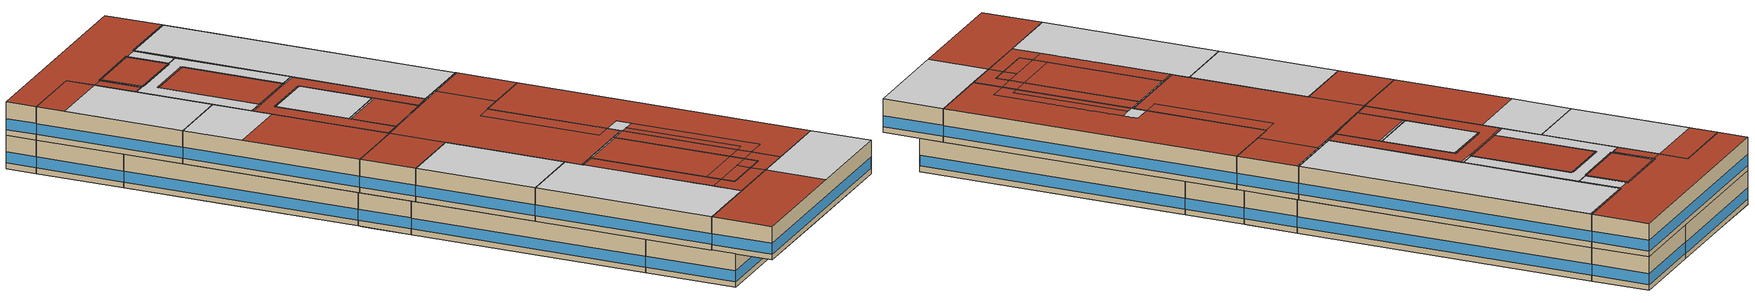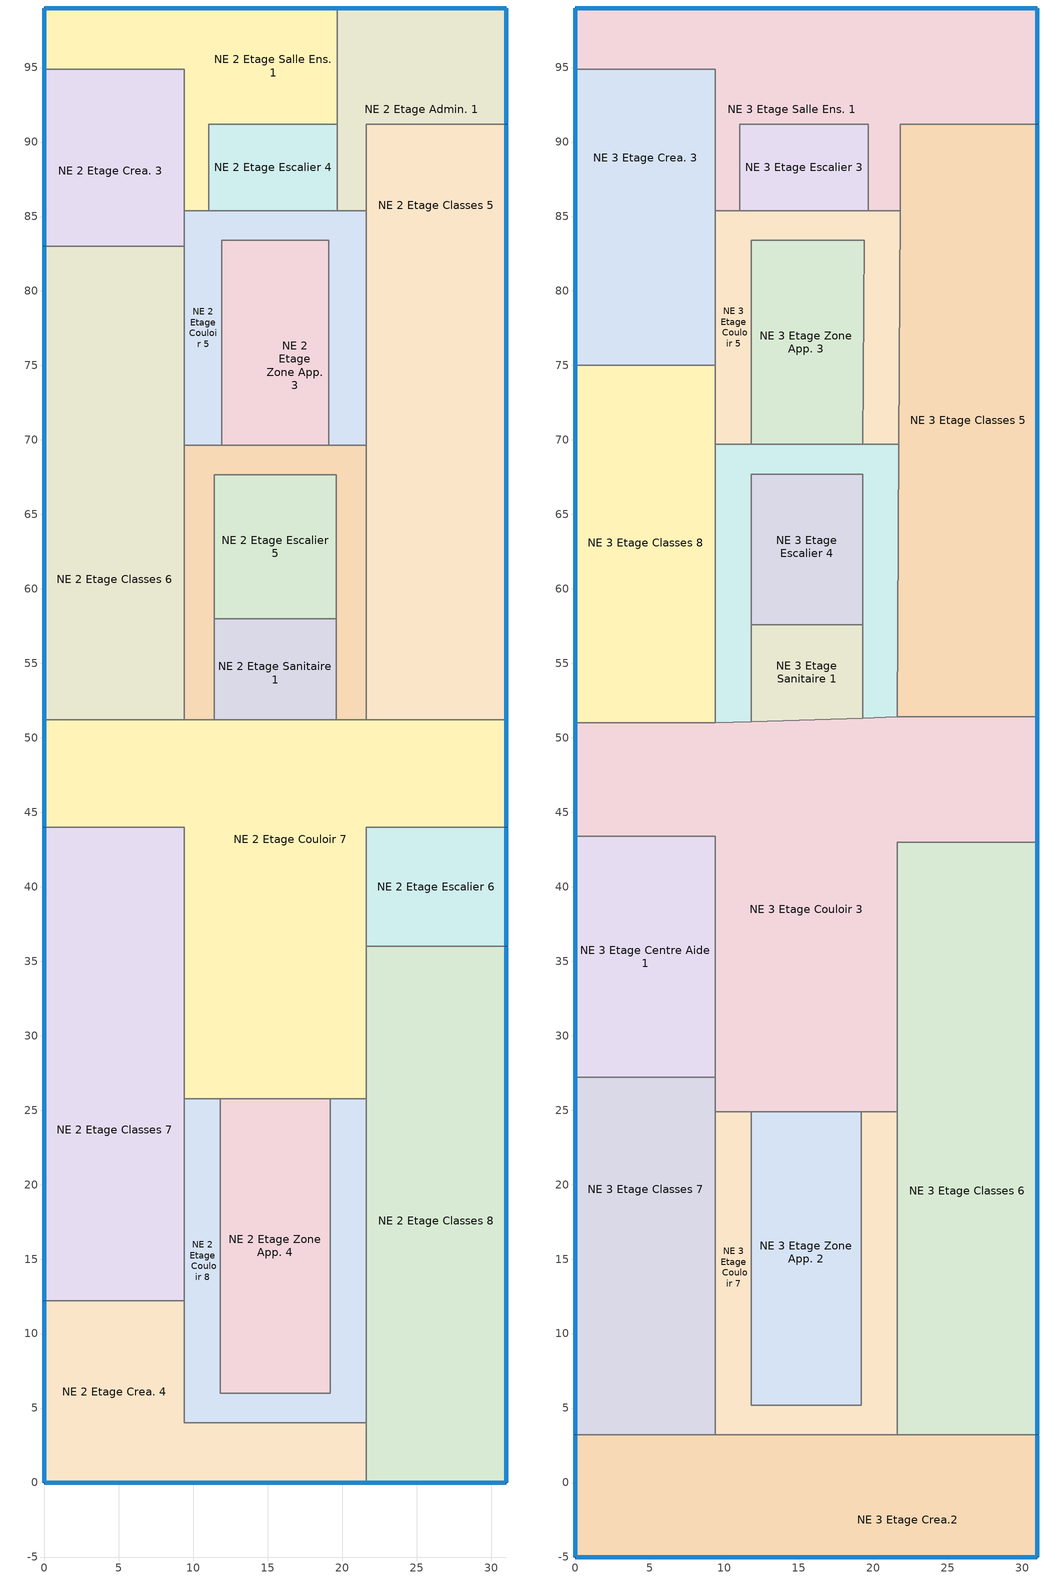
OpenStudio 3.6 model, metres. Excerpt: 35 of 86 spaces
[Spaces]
NE 2 Etage Crea. 4
 floor adiabatic: 9.4,12.2 9.4,4 21.6,4 21.6,0 0,0 0,12.2 z9
 wall outside: 0,12.2 0,0 13.6,0 21.6,0 z9:13.5
 wall to NE 2 Etage Classes 7: 9.4,12.2 0,12.2 z9:13.5
 wall to NE 2 Etage Couloir 8: 21.6,4 9.4,4 9.4,12.2 z9:13.5
 wall to NE 2 Etage Classes 8: 21.6,0 21.6,4 z9:13.5
 window: 0.03,0 13.57,0 / 0,12.17 0,0.03 / 13.63,0 21.57,0 z9.76:11.23
 ceiling adiabatic: 21.6,0 21.6,3.2 0,3.2 0,0 z13.5
 roof outside: 21.6,3.2 21.6,4 9.4,4 9.4,3.2 z13.5; 9.4,3.2 9.4,12.2 0,12.2 0,3.2 z13.5
NE 2 Etage Classes 8
 floor adiabatic: 31,36 31,35.15 21.6,35.15 21.6,36 z9; 31,35.15 31,0 21.6,0 21.6,35.15 z9
 wall outside: 21.6,0 31,0 31,36 z9:13.5
 wall to NE 2 Etage Couloir 8: 21.6,25.77 21.6,4 z9:13.5
 wall to NE 2 Etage Couloir 7: 21.6,36 21.6,25.77 z9:13.5
 wall to NE 2 Etage Escalier 6: 31,36 21.6,36 z9:13.5
 window: 31,0.03 31,35.97 / 21.63,0 30.97,0 z9.76:11.23
 ceiling adiabatic: 31,0 31,3.2 21.6,3.2 21.6,0 z13.5
 roof outside: 31,3.2 31,36 21.6,36 21.6,3.2 z13.5
NE 2 Etage Couloir 8
 floor adiabatic: 21.6,25.77 21.6,4 9.4,4 9.4,25.77 11.8,25.77 11.8,6 19.2,6 19.2,25.77 z9
 wall to NE 2 Etage Classes 7: 9.4,25.77 9.4,12.2 z9:13.5
 wall to NE 2 Etage Couloir 7: 11.8,25.77 9.4,25.77 / 21.6,25.77 19.2,25.77 z9:13.5
 wall to NE 2 Etage Zone App. 4: 19.2,25.77 19.2,6 11.8,6 11.8,25.77 z9:13.5
 ceiling adiabatic: 19.2,5.2 19.2,6 11.8,6 11.8,5.2 z13.5
 roof outside: 21.6,4 21.6,24.9 19.2,24.9 19.2,5.2 11.8,5.2 11.8,24.9 9.4,24.9 9.4,4 z13.5; 11.8,24.9 11.8,25.77 9.4,25.77 9.4,24.9 z13.5; 21.6,24.9 21.6,25.77 19.2,25.77 19.2,24.9 z13.5
NE 2 Etage Zone App. 4
 floor adiabatic: 19.2,25.77 19.2,6 11.8,6 11.8,25.77 z9
 wall to NE 2 Etage Couloir 7: 19.2,25.77 11.8,25.77 z9:13.5
 ceiling adiabatic: 19.2,6 19.2,24.9 11.8,24.9 11.8,6 z13.5
 roof outside: 19.2,24.9 19.2,25.77 11.8,25.77 11.8,24.9 z13.5
NE 2 Etage Classes 7
 floor adiabatic: 9.4,44 9.4,41.68 0,41.68 0,44 z9; 9.4,41.68 9.4,35.15 0,35.15 0,41.68 z9; 9.4,35.15 9.4,12.2 0,12.2 0,35.15 z9
 wall outside: 0,44 0,12.2 z9:13.5
 wall to NE 2 Etage Couloir 7: 9.4,25.77 9.4,44 0,44 z9:13.5
 window: 0,43.97 0,12.23 z9.76:11.23
 ceiling adiabatic: 9.4,27.2 9.4,43.4 0,43.4 0,27.2 z13.5
 roof outside: 9.4,43.4 9.4,44 0,44 0,43.4 z13.5; 9.4,12.2 9.4,27.2 0,27.2 0,12.2 z13.5
NE 2 Etage Couloir 7
 floor adiabatic: 11.4,51.2 11.4,50.68 0,50.68 0,51.2 z9; 19.6,51.2 19.6,50.68 11.4,50.68 11.4,51.2 z9; 11.4,49.08 11.4,41.68 9.4,41.68 9.4,44 0,44 0,49.08 z9; 21.6,51.2 21.6,44.68 31,44.68 31,44 21.6,44 21.6,35.15 9.4,35.15 9.4,41.68 11.4,41.68 11.4,49.08 0,49.08 0,50.68 19.6,50.68 19.6,51.2 z9; 31,51.2 31,44.68 21.6,44.68 21.6,51.2 z9; 21.6,35.15 21.6,25.77 9.4,25.77 9.4,35.15 z9
 wall outside: 0,51.2 0,44 / 31,44 31,51.2 z9:13.5
 wall to NE 2 Etage Classes 6: 9.4,51.2 0,51.2 z9:13.5
 wall to NE 2 Etage Couloir 6: 11.4,51.2 9.4,51.2 / 21.6,51.2 19.6,51.2 z9:13.5
 wall to NE 2 Etage Sanitaire 1: 19.6,51.2 11.4,51.2 z9:13.5
 wall to NE 2 Etage Classes 5: 31,51.2 21.6,51.2 z9:13.5
 wall to NE 2 Etage Escalier 6: 21.6,36 21.6,44 31,44 z9:13.5
 window: 0,51.17 0,44.03 / 31,44.03 31,51.17 z9.76:11.23
 ceiling adiabatic: 9.4,51 11.8,51.08 11.8,51.2 9.4,51.2 z13.5
 roof outside: 21.6,25.77 21.6,44 31,44 31,51.2 15.5,51.2 9.4,51 0,51 0,44 9.4,44 9.4,25.77 z13.5; 9.4,51 9.4,51.2 0,51.2 0,51 z13.5; 11.8,51.08 15.5,51.2 11.8,51.2 z13.5
NE 2 Etage Escalier 6
 floor adiabatic: 31,44 31,36 21.6,36 21.6,44 z9
 wall outside: 31,36 31,44 z9:13.5
 window: 31,36.03 31,43.97 z9.76:11.23
 ceiling adiabatic: 31,36 31,43 21.6,43 21.6,36 z13.5
 roof outside: 31,43 31,44 21.6,44 21.6,43 z13.5
NE 2 Etage Classes 6
 floor adiabatic: 8.86,70.1 8.86,67.65 9.4,67.65 9.4,51.2 0,51.2 0,70.1 z9; 9.4,83 9.4,67.65 8.86,67.65 8.86,83 z9; 8.86,83 8.86,70.1 0,70.1 0,83 z9
 wall outside: 0,83 0,51.2 z9:13.5
 wall to NE 2 Etage Crea. 3: 9.4,83 0,83 z9:13.5
 wall to NE 2 Etage Couloir 5: 9.4,69.65 9.4,83 z9:13.5
 wall to NE 2 Etage Couloir 6: 9.4,51.2 9.4,69.65 z9:13.5
 window: 0,82.97 0,51.23 z9.76:11.23
 ceiling adiabatic: 9.4,75 9.4,83 0,83 0,75 z13.5
 roof outside: 9.4,51.2 9.4,75 0,75 0,51.2 z13.5
NE 2 Etage Couloir 6
 floor adiabatic: 11.4,67.65 11.4,51.2 9.4,51.2 9.4,67.65 z9; 21.6,69.65 21.6,51.2 19.6,51.2 19.6,67.65 9.4,67.65 9.4,69.65 z9
 wall to NE 2 Etage Sanitaire 1: 19.6,58 19.6,51.2 / 11.4,51.2 11.4,58 z9:13.5
 wall to NE 2 Etage Escalier 5: 11.4,58 11.4,67.65 19.6,67.65 19.6,58 z9:13.5
 wall to NE 2 Etage Couloir 5: 11.9,69.65 9.4,69.65 / 21.6,69.65 19.1,69.65 z9:13.5
 wall to NE 2 Etage Zone App. 3: 19.1,69.65 11.9,69.65 z9:13.5
 wall to NE 2 Etage Classes 5: 21.6,51.2 21.6,69.65 z9:13.5
 ceiling adiabatic: 11.4,51.2 11.4,67.65 11.8,67.65 11.8,67.7 19.3,67.7 19.3,67.65 19.6,67.65 19.6,51.33 21.6,51.4 21.6,69.65 9.4,69.65 9.4,51.2 z13.5
 roof outside: 21.6,51.2 21.6,51.4 19.6,51.33 19.6,51.2 z13.5; 19.3,67.65 19.3,67.7 11.8,67.7 11.8,67.65 z13.5
NE 2 Etage Sanitaire 1
 floor adiabatic: 19.6,57.48 19.6,51.2 11.4,51.2 11.4,57.48 z9; 19.6,58 19.6,57.48 11.4,57.48 11.4,58 z9
 wall to NE 2 Etage Escalier 5: 19.6,58 11.4,58 z9:13.5
 ceiling adiabatic: 11.8,51.2 11.8,58 11.4,58 11.4,51.2 z13.5
 roof outside: 19.3,51.32 19.6,51.33 19.6,58 19.3,58 z13.5; 19.6,51.2 19.6,51.33 16.14,51.21 z13.5; 15.5,51.2 19.3,51.32 19.3,57.6 11.8,57.6 11.8,51.2 z13.5; 19.3,57.6 19.3,58 11.8,58 11.8,57.6 z13.5; 15.89,51.2 18.99,51.31 15.78,51.2 z13.5; 15.76,51.2 15.89,51.2 15.78,51.2 19.3,51.32 15.5,51.2 z13.5; 16.12,51.2 16.15,51.21 16.04,51.21 z13.5
NE 2 Etage Classes 5
 floor adiabatic: 31,91.2 31,80.3 21.6,80.3 21.6,91.2 z9; 31,80.3 31,69.67 21.6,69.67 21.6,80.3 z9; 31,67.65 31,57.13 21.6,57.13 21.6,67.65 z9; 31,57.13 31,51.2 21.6,51.2 21.6,57.13 z9; 31,69.67 31,67.65 21.6,67.65 21.6,69.67 z9
 wall outside: 31,51.2 31,91.2 z9:13.5
 wall to NE 2 Etage Couloir 5: 21.6,85.4 21.6,69.65 z9:13.5
 wall to NE 2 Etage Admin. 1: 31,91.2 21.6,91.2 21.6,85.4 z9:13.5
 window: 31,51.23 31,91.17 z9.76:11.23
 ceiling adiabatic: 21.6,53.08 21.71,69.7 21.6,69.7 z13.5
 roof outside: 31,51.4 31,91.2 21.8,91.2 21.8,85.4 21.6,51.4 z13.5; 21.8,85.4 21.8,91.2 21.6,91.2 21.6,85.4 z13.5; 31,51.2 31,51.4 21.6,51.4 21.6,51.2 z13.5; 21.71,69.7 21.8,85.4 21.6,85.4 21.6,69.7 z13.5
NE 2 Etage Escalier 5
 floor adiabatic: 19.6,67.65 19.6,58 11.4,58 11.4,67.65 z9
 ceiling adiabatic: 11.8,58 11.8,67.65 11.4,67.65 11.4,58 z13.5
 roof outside: 19.6,58 19.6,67.65 19.3,67.65 19.3,58 z13.5; 19.3,58 19.3,67.65 11.8,67.65 11.8,58 z13.5
NE 2 Etage Couloir 5
 floor adiabatic: 21.6,85.4 21.6,80.3 19.1,80.3 19.1,83.4 14.55,83.4 14.55,85.4 z9; 21.6,80.3 21.6,69.67 19.1,69.67 19.1,80.3 z9; 14.55,85.4 14.55,83.4 11.9,83.4 11.9,69.65 9.4,69.65 9.4,85.4 z9; 21.6,69.67 21.6,69.65 19.1,69.65 19.1,69.67 z9
 wall to NE 2 Etage Zone App. 3: 11.9,69.65 11.9,83.4 19.1,83.4 19.1,69.65 z9:13.5
 wall to NE 2 Etage Crea. 3: 9.4,85.4 9.4,83 z9:13.5
 wall to NE 2 Etage Salle Ens. 1: 11.05,85.4 9.4,85.4 z9:13.5
 wall to NE 2 Etage Escalier 4: 19.65,85.4 11.05,85.4 z9:13.5
 wall to NE 2 Etage Admin. 1: 21.6,85.4 19.65,85.4 z9:13.5
 ceiling adiabatic: 21.6,69.65 21.6,69.7 19.1,69.7 19.1,69.65 z13.5
 roof outside: 11.9,69.65 11.9,69.7 9.4,69.7 9.4,69.65 z13.5; 19.31,69.7 19.39,83.4 19.1,83.4 19.1,69.7 z13.5; 11.9,69.7 11.9,83.4 11.8,83.4 11.8,69.7 z13.5; 21.6,69.7 21.6,85.4 9.4,85.4 9.4,69.7 11.8,69.7 11.8,83.4 19.39,83.4 19.31,69.7 z13.5
NE 2 Etage Zone App. 3
 floor adiabatic: 19.1,83.4 19.1,80.3 14.55,80.3 14.55,83.4 z9; 19.1,80.3 19.1,69.67 14.55,69.67 14.55,80.3 z9; 14.55,83.4 14.55,69.67 19.1,69.67 19.1,69.65 11.9,69.65 11.9,83.4 z9
 ceiling adiabatic: 19.1,69.65 19.1,69.7 11.9,69.7 11.9,69.65 z13.5
 roof outside: 19.1,69.7 19.1,83.4 11.9,83.4 11.9,69.7 z13.5
NE 2 Etage Crea. 3
 floor adiabatic: 9.4,94.9 9.4,83 8.86,83 8.86,93.1 0,93.1 0,94.9 z9; 8.86,93.1 8.86,83 0,83 0,93.1 z9
 wall outside: 0,94.9 0,83 z9:13.5
 wall to NE 2 Etage Salle Ens. 1: 9.4,85.4 9.4,94.9 0,94.9 z9:13.5
 window: 0,94.87 0,83.03 z9.76:11.23
 ceiling adiabatic: 9.4,83 9.4,94.9 0,94.9 0,83 z13.5
NE 2 Etage Salle Ens. 1
 floor adiabatic: 11.05,99 11.05,85.4 9.4,85.4 9.4,94.9 0,94.9 0,99 z9; 19.65,99 19.65,91.2 11.05,91.2 11.05,99 z9
 wall outside: 19.65,99 0,99 0,94.9 z9:13.5
 wall to NE 2 Etage Escalier 4: 11.05,85.4 11.05,91.2 19.65,91.2 z9:13.5
 wall to NE 2 Etage Admin. 1: 19.65,91.2 19.65,99 z9:13.5
 window: 0,98.97 0,94.93 z9.76:11.24; 19.62,99 0.03,99 z9.76:11.23
 ceiling adiabatic: 11.05,85.4 11.05,91.2 19.65,91.2 19.65,99 0,99 0,94.9 9.4,94.9 9.4,85.4 z13.5
NE 2 Etage Escalier 4
 floor adiabatic: 19.65,91.2 19.65,85.4 11.05,85.4 11.05,91.2 z9
 wall to NE 2 Etage Admin. 1: 19.65,85.4 19.65,91.2 z9:13.5
 ceiling adiabatic: 19.65,85.4 19.65,91.2 11.05,91.2 11.05,85.4 z13.5
NE 2 Etage Admin. 1
 floor adiabatic: 31,99 31,91.2 21.6,91.2 21.6,85.4 19.65,85.4 19.65,99 z9
 wall outside: 31,91.2 31,99 19.65,99 z9:13.5
 window: 30.97,99 19.68,99 / 31,91.23 31,98.97 z9.76:11.23
 ceiling adiabatic: 21.6,85.4 21.6,91.2 31,91.2 31,99 19.65,99 19.65,85.4 z13.5
NE 3 Etage Crea.2
 floor outside: 13.6,-3.2 13.6,-5 0,-5 0,-3.2 z13.5
 floor adiabatic: 21.6,3.2 21.6,0 0,0 0,3.2 z13.5; 13.6,0 13.6,-3.2 0,-3.2 0,0 z13.5; 31,0 31,-5 13.6,-5 13.6,0 z13.5; 31,3.2 31,0 21.6,0 21.6,3.2 z13.5
 wall outside: 0,3.2 0,-5 31,-5 31,3.2 z13.5:18
 wall to NE 3 Etage Classes 7: 9.4,3.2 0,3.2 z13.5:18
 wall to NE 3 Etage Couloir 7: 21.6,3.2 9.4,3.2 z13.5:18
 wall to NE 3 Etage Classes 6: 31,3.2 21.6,3.2 z13.5:18
 window: 31,-4.97 31,3.17 / 0.03,-5 30.97,-5 / 0,3.17 0,-4.97 z14.26:15.73
 ceiling adiabatic: 31,-5 31,3.2 16.8,3.2 16.8,-5 z18
 roof outside: 16.8,-5 16.8,3.2 0,3.2 0,-5 z18
NE 3 Etage Classes 7
 floor adiabatic: 9.4,27.2 9.4,12.2 0,12.2 0,27.2 z13.5; 9.4,12.2 9.4,3.2 0,3.2 0,12.2 z13.5
 wall outside: 0,27.2 0,3.2 z13.5:18
 wall to NE 3 Etage Centre Aide 1: 9.4,27.2 0,27.2 z13.5:18
 wall to NE 3 Etage Couloir 3: 9.4,24.9 9.4,27.2 z13.5:18
 wall to NE 3 Etage Couloir 7: 9.4,3.2 9.4,24.9 z13.5:18
 window: 0,27.17 0,3.23 z14.26:15.73
 ceiling adiabatic: 9.4,3.2 9.4,27.2 0,27.2 0,3.2 z18
NE 3 Etage Couloir 7
 floor adiabatic: 9.4,24.9 11.8,24.9 11.8,5.2 19.2,5.2 19.2,24.9 21.6,24.9 21.6,4 9.4,4 z13.5; 21.6,4 21.6,3.2 9.4,3.2 9.4,4 z13.5
 wall to NE 3 Etage Classes 6: 21.6,3.2 21.6,24.9 z13.5:18
 wall to NE 3 Etage Couloir 3: 11.8,24.9 9.4,24.9 / 21.6,24.9 19.2,24.9 z13.5:18
 wall to NE 3 Etage Zone App. 2: 19.2,24.9 19.2,5.2 11.8,5.2 11.8,24.9 z13.5:18
 ceiling adiabatic: 21.6,24.7 21.6,24.9 19.2,24.9 19.2,24.7 z18
 roof outside: 11.8,24.7 11.8,24.9 9.4,24.9 9.4,24.7 z18; 21.6,9.1 21.6,24.7 19.2,24.7 19.2,9.1 z18; 11.8,7.1 11.8,24.7 9.4,24.7 9.4,7.1 z18; 21.6,7.1 21.6,9.1 19.2,9.1 19.2,7.1 z18; 21.6,3.2 21.6,7.1 19.2,7.1 19.2,5.2 16.8,5.2 16.8,3.2 z18; 16.8,3.2 16.8,5.2 11.8,5.2 11.8,7.1 9.4,7.1 9.4,3.2 z18
NE 3 Etage Classes 6
 floor adiabatic: 31,36 31,3.2 21.6,3.2 21.6,36 z13.5; 31,43 31,36 21.6,36 21.6,43 z13.5
 wall outside: 31,3.2 31,43 z13.5:18
 wall to NE 3 Etage Couloir 3: 31,43 21.6,43 21.6,24.9 z13.5:18
 window: 31,3.23 31,42.97 z14.26:15.73
 ceiling adiabatic: 24.4,24.7 24.4,26.7 21.6,26.7 21.6,24.7 z18
 roof outside: 22.75,9.1 22.75,24.7 21.6,24.7 21.6,9.1 z18; 24.4,7.1 24.4,24.7 22.75,24.7 22.75,9.1 21.6,9.1 21.6,7.1 z18; 31,3.2 31,43 21.6,43 21.6,26.7 24.4,26.7 24.4,7.1 21.6,7.1 21.6,3.2 z18
NE 3 Etage Zone App. 2
 floor adiabatic: 19.2,6 19.2,5.2 11.8,5.2 11.8,6 z13.5; 19.2,24.9 19.2,6 11.8,6 11.8,24.9 z13.5
 wall to NE 3 Etage Couloir 3: 19.2,24.9 11.8,24.9 z13.5:18
 ceiling adiabatic: 19.2,24.7 19.2,24.9 11.8,24.9 11.8,24.7 z18
 roof outside: 19.2,9.1 19.2,24.7 11.8,24.7 11.8,9.1 z18; 19.2,7.1 19.2,9.1 11.8,9.1 11.8,7.1 z18; 19.2,5.2 19.2,7.1 16.8,7.1 16.8,5.2 z18; 16.8,5.2 16.8,7.1 11.8,7.1 11.8,5.2 z18
NE 3 Etage Couloir 3
 floor adiabatic: 9.4,44 9.4,43.4 0,43.4 0,44 z13.5; 21.6,25.77 21.6,24.9 19.2,24.9 19.2,25.77 z13.5; 11.8,25.77 11.8,24.9 9.4,24.9 9.4,25.77 z13.5; 19.2,25.77 19.2,24.9 11.8,24.9 11.8,25.77 z13.5; 31,51.2 31,44 21.6,44 21.6,25.77 9.4,25.77 9.4,44 0,44 0,51 9.4,51 15.5,51.2 z13.5; 31,44 31,43 21.6,43 21.6,44 z13.5; 21.6,51.4 21.6,51.2 19.6,51.2 19.6,51.33 z13.5; 31,51.4 31,51.2 21.6,51.2 21.6,51.4 z13.5; 18.99,51.31 15.89,51.2 15.78,51.2 z13.5; 19.6,51.33 19.6,51.2 16.14,51.21 z13.5
 wall outside: 0,51 0,43.4 / 31,43 31,51.4 z13.5:18
 wall to NE 3 Etage Centre Aide 1: 0,43.4 9.4,43.4 9.4,27.2 z13.5:18
 wall to NE 3 Etage Classes 8: 9.4,51 0,51 z13.5:18
 wall to NE 3 Etage Couloir 6: 11.8,51.08 9.4,51 / 21.6,51.4 19.3,51.32 z13.5:18
 wall to NE 3 Etage Sanitaire 1: 19.3,51.32 11.8,51.08 z13.5:18
 wall to NE 3 Etage Classes 5: 31,51.4 21.6,51.4 z13.5:18
 window: 0,50.97 0,43.43 / 31,43.03 31,51.37 z14.26:15.73
 ceiling adiabatic: 31,51.2 31,51.4 21.6,51.4 21.6,51.2 z18
 roof outside: 19.2,51.2 19.2,51.32 15.5,51.2 z18; 21.6,51.2 21.6,51.4 19.2,51.32 19.2,51.2 z18; 21.6,24.9 21.6,26.7 19.17,26.7 19.17,43 24.4,43 24.4,51.16 9.4,51 9.4,24.9 z18; 31,43 31,51.2 24.4,51.16 24.4,43 z18; 21.6,26.7 21.6,43 19.17,43 19.17,26.7 z18; 9.4,51 11.43,51.07 9.4,51.06 z18; 9.4,43.4 9.4,51 0,51 0,43.4 z18; 9.4,51 11.7,51.08 9.4,51.06 11.43,51.07 z18; 9.4,51 9.4,51.06 1.53,51 z18
NE 3 Etage Centre Aide 1
 floor adiabatic: 9.4,43.4 9.4,27.2 0,27.2 0,43.4 z13.5
 wall outside: 0,43.4 0,27.2 z13.5:18
 window: 0,43.37 0,27.23 z14.26:15.73
 ceiling adiabatic: 9.4,27.2 9.4,43.4 0,43.4 0,27.2 z18
NE 3 Etage Classes 8
 floor adiabatic: 9.4,75 9.4,51.2 0,51.2 0,75 z13.5; 9.4,51.2 9.4,51 0,51 0,51.2 z13.5
 wall outside: 0,75 0,51 z13.5:18
 wall to NE 3 Etage Crea. 3: 9.4,75 0,75 z13.5:18
 wall to NE 3 Etage Couloir 5: 9.4,69.7 9.4,75 z13.5:18
 wall to NE 3 Etage Couloir 6: 9.4,51 9.4,69.7 z13.5:18
 window: 0,74.97 0,51.03 z14.26:15.73
 ceiling adiabatic: 9.4,67 9.4,75 0,75 0,67 z18
 roof outside: 0,51 9.4,51.06 9.4,67 0,67 z18; 9.4,51 9.4,51.06 1.53,51 z18; 9.4,51 1.53,51 9.4,51.06 0,51 z18
NE 3 Etage Couloir 6
 floor adiabatic: 21.6,69.7 21.6,69.65 19.1,69.65 19.1,69.7 z13.5; 11.9,69.7 11.9,69.65 9.4,69.65 9.4,69.7 z13.5; 11.8,51.2 11.8,51.08 9.4,51 9.4,51.2 z13.5; 21.6,69.65 21.6,51.4 19.6,51.33 19.6,67.65 19.3,67.65 19.3,67.7 11.8,67.7 11.8,67.65 11.4,67.65 11.4,51.2 9.4,51.2 9.4,69.65 z13.5; 21.71,69.7 21.6,53.08 21.6,69.7 z13.5; 19.1,69.7 19.1,69.65 11.9,69.65 11.9,69.7 z13.5; 11.8,58 11.8,51.2 11.4,51.2 11.4,58 z13.5; 19.6,58 19.6,51.33 19.3,51.32 19.3,58 z13.5; 11.8,67.65 11.8,58 11.4,58 11.4,67.65 z13.5; 19.6,67.65 19.6,58 19.3,58 19.3,67.65 z13.5
 wall to NE 3 Etage Sanitaire 1: 11.8,51.08 11.8,57.6 / 19.3,57.6 19.3,51.32 z13.5:18
 wall to NE 3 Etage Couloir 5: 11.8,69.7 9.4,69.7 / 21.71,69.7 19.31,69.7 z13.5:18
 wall to NE 3 Etage Zone App. 3: 19.31,69.7 11.8,69.7 z13.5:18
 wall to NE 3 Etage Classes 5: 21.6,51.4 21.71,69.7 z13.5:18
 wall to NE 3 Etage Escalier 4: 11.8,57.6 11.8,67.7 19.3,67.7 19.3,57.6 z13.5:18
 ceiling adiabatic: 21.6,69.46 21.6,69.7 19.2,69.7 19.2,69.46 z18
 roof outside: 11.8,69.46 11.8,69.7 9.4,69.7 9.4,69.46 z18; 21.6,53.08 21.71,69.7 21.6,69.7 z18; 11.8,51.2 11.8,67.7 19.3,67.7 19.3,51.32 21.6,51.4 21.6,69.46 9.4,69.46 9.4,51.2 z18; 9.4,51.06 11.8,51.08 11.8,51.2 9.4,51.2 z18; 19.2,69.46 19.2,69.7 11.8,69.7 11.8,69.46 z18; 9.4,51 11.43,51.07 9.4,51.06 z18
NE 3 Etage Sanitaire 1
 floor adiabatic: 15.5,51.2 11.8,51.08 11.8,51.2 z13.5; 19.3,57.6 19.3,51.32 15.5,51.2 11.8,51.2 11.8,57.6 z13.5
 wall to NE 3 Etage Escalier 4: 19.3,57.6 11.8,57.6 z13.5:18
 ceiling adiabatic: 19.2,57.29 19.2,57.6 11.8,57.6 11.8,57.29 z18
 roof outside: 11.8,51.2 19.2,51.32 19.2,57.29 11.8,57.29 z18; 11.8,51.08 15.42,51.2 11.8,51.2 z18; 19.2,51.32 19.3,51.32 19.3,57.6 19.2,57.6 z18; 15.42,51.2 18.61,51.31 11.8,51.2 z18
NE 3 Etage Classes 5
 floor adiabatic: 31,91.2 31,51.4 21.6,51.4 21.8,85.4 21.8,91.2 z13.5
 wall outside: 31,51.4 31,91.2 z13.5:18
 wall to NE 3 Etage Salle Ens. 1: 31,91.2 21.8,91.2 21.8,85.4 z13.5:18
 wall to NE 3 Etage Couloir 5: 21.8,85.4 21.71,69.7 z13.5:18
 window: 31,51.43 31,91.17 z14.26:15.73
 ceiling adiabatic: 31,51.4 31,91 21.8,91 21.8,85.4 21.6,51.4 z18
 roof outside: 31,91 31,91.2 21.8,91.2 21.8,91 z18
NE 3 Etage Escalier 4
 floor adiabatic: 19.3,67.7 19.3,67.65 11.8,67.65 11.8,67.7 z13.5; 19.3,58 19.3,57.6 11.8,57.6 11.8,58 z13.5; 19.3,67.65 19.3,58 11.8,58 11.8,67.65 z13.5
 ceiling adiabatic: 19.2,57.6 19.2,67.46 11.8,67.46 11.8,57.6 z18
 roof outside: 19.2,57.6 19.3,57.6 19.3,67.7 11.8,67.7 11.8,67.46 19.2,67.46 z18
NE 3 Etage Couloir 5
 floor adiabatic: 21.6,85.4 21.6,69.7 19.31,69.7 19.39,83.4 11.8,83.4 11.8,69.7 9.4,69.7 9.4,85.4 z13.5; 21.8,85.4 21.71,69.7 21.6,69.7 21.6,85.4 z13.5
 wall to NE 3 Etage Zone App. 3: 11.8,69.7 11.8,83.4 19.39,83.4 19.31,69.7 z13.5:18
 wall to NE 3 Etage Crea. 3: 9.4,85.4 9.4,75 z13.5:18
 wall to NE 3 Etage Salle Ens. 1: 11.05,85.4 9.4,85.4 / 21.8,85.4 19.65,85.4 z13.5:18
 wall to NE 3 Etage Escalier 3: 19.65,85.4 11.05,85.4 z13.5:18
 ceiling adiabatic: 21.6,69.7 21.6,85.4 19.5,85.4 19.5,85.2 11.4,85.2 11.4,85.4 9.4,85.4 9.4,69.7 11.8,69.7 11.8,83.66 19.2,83.66 19.2,83.4 19.39,83.4 19.31,69.7 z18
 roof outside: 21.71,69.7 21.78,85.4 21.6,85.4 21.6,69.7 z18; 19.5,85.2 19.5,85.4 11.4,85.4 11.4,85.2 z18; 19.2,83.4 19.2,83.66 11.8,83.66 11.8,83.4 z18; 21.71,69.7 21.8,85.4 21.78,85.4 z18
NE 3 Etage Zone App. 3
 floor adiabatic: 19.39,83.4 19.31,69.7 19.1,69.7 19.1,83.4 z13.5; 11.9,83.4 11.9,69.7 11.8,69.7 11.8,83.4 z13.5; 19.1,83.4 19.1,69.7 11.9,69.7 11.9,83.4 z13.5
 ceiling adiabatic: 19.31,69.7 19.39,83.4 19.2,83.4 19.2,69.7 z18
 roof outside: 19.2,69.7 19.2,83.4 11.8,83.4 11.8,69.7 z18
NE 3 Etage Crea. 3
 floor adiabatic: 9.4,83 9.4,75 0,75 0,83 z13.5; 9.4,94.9 9.4,83 0,83 0,94.9 z13.5
 wall outside: 0,94.9 0,75 z13.5:18
 wall to NE 3 Etage Salle Ens. 1: 9.4,85.4 9.4,91.2 9.4,94.9 0,94.9 z13.5:18
 window: 0,94.87 0,75.03 z14.26:15.73
 ceiling adiabatic: 9.4,75 9.4,91 0,91 0,75 z18
 roof outside: 9.4,91 9.4,94.9 0,94.9 0,91 z18
NE 3 Etage Salle Ens. 1
 floor adiabatic: 21.8,91.2 21.8,85.4 21.6,85.4 21.6,91.2 z13.5; 19.65,99 19.65,91.2 11.05,91.2 11.05,85.4 9.4,85.4 9.4,94.9 0,94.9 0,99 z13.5; 31,99 31,91.2 21.6,91.2 21.6,85.4 19.65,85.4 19.65,99 z13.5
 wall outside: 31,91.2 31,99 0,99 0,94.9 z13.5:18
 wall to NE 3 Etage Escalier 3: 11.05,85.4 11.05,91.2 19.65,91.2 19.65,85.4 z13.5:18
 window: 0,98.97 0,94.93 z14.26:15.74; 30.97,99 0.03,99 / 31,91.23 31,98.97 z14.26:15.73
 ceiling adiabatic: 21.6,85.4 21.6,91 19.65,91 19.65,85.4 z18
 roof outside: 11.05,85.4 11.05,91 9.4,91 9.4,85.4 z18; 21.78,85.4 21.8,91 21.6,91 21.6,85.4 z18; 21.8,91 21.8,91.2 31,91.2 31,99 0,99 0,94.9 9.4,94.9 9.4,91 11.05,91 11.05,91.2 19.65,91.2 19.65,91 z18; 21.8,85.4 21.8,91 21.78,85.4 z18
NE 3 Etage Escalier 3
 floor adiabatic: 19.65,91.2 19.65,85.4 11.05,85.4 11.05,91.2 z13.5
 ceiling adiabatic: 11.4,85.4 11.4,91 11.05,91 11.05,85.4 z18
 roof outside: 19.65,85.4 19.65,91 19.5,91 19.5,85.4 z18; 19.5,85.4 19.5,91 11.4,91 11.4,85.4 z18; 19.65,91 19.65,91.2 11.05,91.2 11.05,91 z18
[Building]
Building 1: North Axis {deg}=44.6; Standards Number of Stories=4; Standards Number of Above Ground Stories=4; Standards Template=NECB2011; Standards Building Type=SecondarySchool
[Site]
Quebec-Lesage Intl AP: Latitude {deg}=46.791; Longitude {deg}=-71.383; Time Zone {hr}=-5; Elevation {m}=74.4
[ClimateZones]
Climate Zone Institution Name 1=ASHRAE; Climate Zone Document Name 1=ANSI/ASHRAE Standard 169; Climate Zone Document Year 1=2006; Climate Zone Institution Name 2=CEC; Climate Zone Document Name 2=California Climate Zone Descriptions; Climate Zone Document Year 2=1995
[Site:WaterMainsTemperature]
Calculation Method=Correlation; Annual Average Outdoor Air Temperature {C}=5.41667; Maximum Difference In Monthly Average Outdoor Air Temperatures {deltaC}=29.9
[SizingPeriod:DesignDay] Barometric Pressure {Pa}=100434; Rain Indicator=No; Snow Indicator=No; Day of Month=21; Daylight Saving Time Indicator=No; Humidity Condition Type=Wetbulb; Dry-Bulb Temperature Range Modifier Type=DefaultMultipliers
Name | Maximum Dry-Bulb Temperature {C} | Daily Dry-Bulb Temperature Range {deltaC} | Wind Speed {m/s} | Wind Direction {deg} | Month | Day Type | Wetbulb or DewPoint at Maximum Dry-Bulb {C} | Solar Model Indicator | ASHRAE Clear Sky Optical Depth for Beam Irradiance | ASHRAE Clear Sky Optical Depth for Diffuse Irradiance | Sky Clearness
Quebec-Lesage Intl AP Ann Clg .4% Condns DB=>MWB | 28.7 | 10.2 | 4.6 | 240 | 7 | SummerDesignDay | 20.8 | ASHRAETau | 0.414 | 2.28
Quebec-Lesage Intl AP Ann Htg 99.6% Condns DB | -24.5 | 0 | 3 | 250 | 1 | WinterDesignDay | -24.5 | ASHRAEClearSky |  |  | 0
[Site:GroundTemperature:BuildingSurface]
19.527, 19.502, 19.536, 19.598, 20.002, 21.64, 22.225, 22.375, 21.449, 20.121, 19.802, 19.633
[DesignSpecification:OutdoorAir] Outdoor Air Method=Sum
Name | Outdoor Air Flow per Person {m3/s-person} | Outdoor Air Flow per Floor Area {m3/s-m2}
Space Function Classroom/lecture/training Ventilation | 0.0285682
Space Function Corr. >= 2.4m wide-sch-D Ventilation; Space Function Stairway-sch-D Ventilation |  | 0.000254
Space Function Office - enclosed Ventilation | 0.0142092
Space Function Washroom-sch-D Ventilation | 0.228362
[ShadingControl]
Shading Control 1: Shading Type=InteriorBlind; Multiple Surface Control Type=Sequential
[BuildingStory] Nominal Z Coordinate {m}=0; Nominal Floor to Floor Height {m}=4.5
Building Story 2; Building Story 3
[Space] Volume {m3}=Autocalculate
Name | Space Type | Building Story | Thermal Zone
NE 2 Etage Crea. 4 | Space Function Classroom/lecture/training | Building Story 2 | ALL_ST=Classroom/lecture/training_FL=Building Story 2_SCH=D 2
NE 2 Etage Classes 8 | Space Function Classroom/lecture/training | Building Story 2 | ALL_ST=Classroom/lecture/training_FL=Building Story 2_SCH=D 5
NE 2 Etage Couloir 8 | Space Function Corr. >= 2.4m wide-sch-D | Building Story 2 | WILD_ST=Corr. >= 2.4m wide-sch-D_FL=Building Story 2_SCH=D 1
NE 2 Etage Zone App. 4 | Space Function Classroom/lecture/training | Building Story 2 | ALL_ST=Classroom/lecture/training_FL=Building Story 2_SCH=D 4
NE 2 Etage Classes 7 | Space Function Classroom/lecture/training | Building Story 2 | ALL_ST=Classroom/lecture/training_FL=Building Story 2_SCH=D
NE 2 Etage Couloir 7 | Space Function Corr. >= 2.4m wide-sch-D | Building Story 2 | WILD_ST=Corr. >= 2.4m wide-sch-D_FL=Building Story 2_SCH=D 2
NE 2 Etage Escalier 6 | Space Function Stairway-sch-D | Building Story 2 | WILD_ST=Stairway-sch-D_FL=Building Story 2_SCH=D 1
NE 2 Etage Classes 6 | Space Function Classroom/lecture/training | Building Story 2 | ALL_ST=Classroom/lecture/training_FL=Building Story 2_SCH=D 1
NE 2 Etage Couloir 6 | Space Function Corr. >= 2.4m wide-sch-D | Building Story 2 | WILD_ST=Corr. >= 2.4m wide-sch-D_FL=Building Story 2_SCH=D 3
NE 2 Etage Sanitaire 1 | Space Function Washroom-sch-D | Building Story 2 | WET_ST=Washroom-sch-D_FL=Building Story 2_SCHD
NE 2 Etage Classes 5 | Space Function Classroom/lecture/training | Building Story 2 | ALL_ST=Classroom/lecture/training_FL=Building Story 2_SCH=D 6
NE 2 Etage Escalier 5 | Space Function Stairway-sch-D | Building Story 2 | WILD_ST=Stairway-sch-D_FL=Building Story 2_SCH=D 2
NE 2 Etage Couloir 5 | Space Function Corr. >= 2.4m wide-sch-D | Building Story 2 | WILD_ST=Corr. >= 2.4m wide-sch-D_FL=Building Story 2_SCH=D
NE 2 Etage Zone App. 3 | Space Function Classroom/lecture/training | Building Story 2 | ALL_ST=Classroom/lecture/training_FL=Building Story 2_SCH=D 7
NE 2 Etage Crea. 3 | Space Function Classroom/lecture/training | Building Story 2 | ALL_ST=Classroom/lecture/training_FL=Building Story 2_SCH=D 3
NE 2 Etage Salle Ens. 1 | Space Function Office - enclosed | Building Story 2 | ALL_ST=Office - enclosed_FL=Building Story 2_SCH=A
NE 2 Etage Escalier 4 | Space Function Stairway-sch-D | Building Story 2 | WILD_ST=Stairway-sch-D_FL=Building Story 2_SCH=D
NE 2 Etage Admin. 1 | Space Function Office - enclosed | Building Story 2 | ALL_ST=Office - enclosed_FL=Building Story 2_SCH=A 1
NE 3 Etage Crea.2 | Space Function Classroom/lecture/training | Building Story 3 | ALL_ST=Classroom/lecture/training_FL=Building Story 3_SCH=D 3
NE 3 Etage Classes 7 | Space Function Classroom/lecture/training | Building Story 3 | ALL_ST=Classroom/lecture/training_FL=Building Story 3_SCH=D 5
NE 3 Etage Couloir 7 | Space Function Corr. >= 2.4m wide-sch-D | Building Story 3 | WILD_ST=Corr. >= 2.4m wide-sch-D_FL=Building Story 3_SCH=D 1
NE 3 Etage Classes 6 | Space Function Classroom/lecture/training | Building Story 3 | ALL_ST=Classroom/lecture/training_FL=Building Story 3_SCH=D 6
NE 3 Etage Zone App. 2 | Space Function Classroom/lecture/training | Building Story 3 | ALL_ST=Classroom/lecture/training_FL=Building Story 3_SCH=D 1
NE 3 Etage Couloir 3 | Space Function Corr. >= 2.4m wide-sch-D | Building Story 3 | WILD_ST=Corr. >= 2.4m wide-sch-D_FL=Building Story 3_SCH=D 2
NE 3 Etage Centre Aide 1 | Space Function Office - enclosed | Building Story 3 | ALL_ST=Office - enclosed_FL=Building Story 3_SCH=A
NE 3 Etage Classes 8 | Space Function Classroom/lecture/training | Building Story 3 | ALL_ST=Classroom/lecture/training_FL=Building Story 3_SCH=D 7
NE 3 Etage Couloir 6 | Space Function Corr. >= 2.4m wide-sch-D | Building Story 3 | WILD_ST=Corr. >= 2.4m wide-sch-D_FL=Building Story 3_SCH=D
NE 3 Etage Sanitaire 1 | Space Function Washroom-sch-D | Building Story 3 | WET_ST=Washroom-sch-D_FL=Building Story 3_SCHD
NE 3 Etage Classes 5 | Space Function Classroom/lecture/training | Building Story 3 | ALL_ST=Classroom/lecture/training_FL=Building Story 3_SCH=D 4
NE 3 Etage Escalier 4 | Space Function Stairway-sch-D | Building Story 3 | WILD_ST=Stairway-sch-D_FL=Building Story 3_SCH=D 1
NE 3 Etage Couloir 5 | Space Function Corr. >= 2.4m wide-sch-D | Building Story 3 | WILD_ST=Corr. >= 2.4m wide-sch-D_FL=Building Story 3_SCH=D 3
NE 3 Etage Zone App. 3 | Space Function Classroom/lecture/training | Building Story 3 | ALL_ST=Classroom/lecture/training_FL=Building Story 3_SCH=D 2
NE 3 Etage Crea. 3 | Space Function Classroom/lecture/training | Building Story 3 | ALL_ST=Classroom/lecture/training_FL=Building Story 3_SCH=D
NE 3 Etage Salle Ens. 1 | Space Function Office - enclosed | Building Story 3 | ALL_ST=Office - enclosed_FL=Building Story 3_SCH=A 1
NE 3 Etage Escalier 3 | Space Function Stairway-sch-D | Building Story 3 | WILD_ST=Stairway-sch-D_FL=Building Story 3_SCH=D
[SpaceType] Standards Building Type=Space Function
Name | Design Specification Outdoor Air Object | Standards Space Type
Space Function Classroom/lecture/training | Space Function Classroom/lecture/training Ventilation | Classroom/lecture/training
Space Function Corr. >= 2.4m wide-sch-D | Space Function Corr. >= 2.4m wide-sch-D Ventilation | Corr. >= 2.4m wide-sch-D
Space Function Office - enclosed | Space Function Office - enclosed Ventilation | Office - enclosed
Space Function Stairway-sch-D | Space Function Stairway-sch-D Ventilation | Stairway-sch-D
Space Function Washroom-sch-D | Space Function Washroom-sch-D Ventilation | Washroom-sch-D
[ThermostatSetpoint:DualSetpoint]
Space Function Washroom-sch-D Thermostat 14; Space Function Washroom-sch-D Thermostat 15; Space Function Classroom/lecture/training Thermostat 59; Space Function Classroom/lecture/training Thermostat 61; Space Function Classroom/lecture/training Thermostat 64; Space Function Classroom/lecture/training Thermostat 66; Space Function Classroom/lecture/training Thermostat 67; Space Function Classroom/lecture/training Thermostat 68; Space Function Classroom/lecture/training Thermostat 69; Space Function Classroom/lecture/training Thermostat 71; Space Function Classroom/lecture/training Thermostat 72; Space Function Office - enclosed Thermostat 15; Space Function Classroom/lecture/training Thermostat 74; Space Function Classroom/lecture/training Thermostat 75; Space Function Office - enclosed Thermostat 16; Space Function Office - enclosed Thermostat 17; Space Function Classroom/lecture/training Thermostat 76; Space Function Classroom/lecture/training Thermostat 77; Space Function Classroom/lecture/training Thermostat 78; Space Function Classroom/lecture/training Thermostat 79; Space Function Classroom/lecture/training Thermostat 80; Space Function Office - enclosed Thermostat 18; Space Function Stairway-sch-D Thermostat 24; Space Function Corr. >= 2.4m wide-sch-D Thermostat 46; Space Function Corr. >= 2.4m wide-sch-D Thermostat 50; Space Function Corr. >= 2.4m wide-sch-D Thermostat 52; Space Function Stairway-sch-D Thermostat 26; Space Function Corr. >= 2.4m wide-sch-D Thermostat 54; Space Function Stairway-sch-D Thermostat 30; Space Function Corr. >= 2.4m wide-sch-D Thermostat 55; Space Function Stairway-sch-D Thermostat 32; Space Function Corr. >= 2.4m wide-sch-D Thermostat 57; Space Function Corr. >= 2.4m wide-sch-D Thermostat 58; Space Function Corr. >= 2.4m wide-sch-D Thermostat 59; Space Function Stairway-sch-D Thermostat 33
[SpaceInfiltration:DesignFlowRate] Schedule=Always On Discrete; Design Flow Rate Calculation Method=Flow/ExteriorArea; Constant Term Coefficient=0; Temperature Term Coefficient=0; Velocity Term Coefficient=0.224; Velocity Squared Term Coefficient=0
Name | Space or SpaceType | Flow per Exterior Surface Area {m3/s-m2}
NE 2 Etage Admin. 1 Infiltration | NE 2 Etage Admin. 1 | 0.00025
NE 2 Etage Classes 5 Infiltration | NE 2 Etage Classes 5 | 0.00025
NE 2 Etage Classes 6 Infiltration | NE 2 Etage Classes 6 | 0.00025
NE 2 Etage Classes 7 Infiltration | NE 2 Etage Classes 7 | 0.00025
NE 2 Etage Classes 8 Infiltration | NE 2 Etage Classes 8 | 0.00025
NE 2 Etage Couloir 5 Infiltration | NE 2 Etage Couloir 5 | 0.00025
NE 2 Etage Couloir 6 Infiltration | NE 2 Etage Couloir 6 | 0.00025
NE 2 Etage Couloir 7 Infiltration | NE 2 Etage Couloir 7 | 0.00025
NE 2 Etage Couloir 8 Infiltration | NE 2 Etage Couloir 8 | 0.00025
NE 2 Etage Crea. 3 Infiltration | NE 2 Etage Crea. 3 | 0.00025
NE 2 Etage Crea. 4 Infiltration | NE 2 Etage Crea. 4 | 0.00025
NE 2 Etage Escalier 5 Infiltration | NE 2 Etage Escalier 5 | 0.00025
NE 2 Etage Escalier 6 Infiltration | NE 2 Etage Escalier 6 | 0.00025
NE 2 Etage Salle Ens. 1 Infiltration | NE 2 Etage Salle Ens. 1 | 0.00025
NE 2 Etage Sanitaire 1 Infiltration | NE 2 Etage Sanitaire 1 | 0.00025
NE 2 Etage Zone App. 3 Infiltration | NE 2 Etage Zone App. 3 | 0.00025
NE 2 Etage Zone App. 4 Infiltration | NE 2 Etage Zone App. 4 | 0.00025
NE 3 Etage Centre Aide 1 Infiltration | NE 3 Etage Centre Aide 1 | 0.00025
NE 3 Etage Classes 5 Infiltration | NE 3 Etage Classes 5 | 0.00025
NE 3 Etage Classes 6 Infiltration | NE 3 Etage Classes 6 | 0.00025
NE 3 Etage Classes 7 Infiltration | NE 3 Etage Classes 7 | 0.00025
NE 3 Etage Classes 8 Infiltration | NE 3 Etage Classes 8 | 0.00025
NE 3 Etage Couloir 3 Infiltration | NE 3 Etage Couloir 3 | 0.00025
NE 3 Etage Couloir 5 Infiltration | NE 3 Etage Couloir 5 | 0.00025
NE 3 Etage Couloir 6 Infiltration | NE 3 Etage Couloir 6 | 0.00025
NE 3 Etage Couloir 7 Infiltration | NE 3 Etage Couloir 7 | 0.00025
NE 3 Etage Crea. 3 Infiltration | NE 3 Etage Crea. 3 | 0.00025
NE 3 Etage Crea.2 Infiltration | NE 3 Etage Crea.2 | 0.000233703
NE 3 Etage Escalier 3 Infiltration | NE 3 Etage Escalier 3 | 0.00025
NE 3 Etage Escalier 4 Infiltration | NE 3 Etage Escalier 4 | 0.00025
NE 3 Etage Salle Ens. 1 Infiltration | NE 3 Etage Salle Ens. 1 | 0.00025
NE 3 Etage Sanitaire 1 Infiltration | NE 3 Etage Sanitaire 1 | 0.00025
NE 3 Etage Zone App. 2 Infiltration | NE 3 Etage Zone App. 2 | 0.00025
NE 3 Etage Zone App. 3 Infiltration | NE 3 Etage Zone App. 3 | 0.00025
[ThermalZone] Use Ideal Air Loads=No
Name | Thermostat
WET_ST=Washroom-sch-D_FL=Building Story 2_SCHD | Space Function Washroom-sch-D Thermostat 14
WET_ST=Washroom-sch-D_FL=Building Story 3_SCHD | Space Function Washroom-sch-D Thermostat 15
ALL_ST=Classroom/lecture/training_FL=Building Story 3_SCH=D | Space Function Classroom/lecture/training Thermostat 59
ALL_ST=Classroom/lecture/training_FL=Building Story 2_SCH=D | Space Function Classroom/lecture/training Thermostat 61
ALL_ST=Classroom/lecture/training_FL=Building Story 3_SCH=D 1 | Space Function Classroom/lecture/training Thermostat 64
ALL_ST=Classroom/lecture/training_FL=Building Story 2_SCH=D 1 | Space Function Classroom/lecture/training Thermostat 66
ALL_ST=Classroom/lecture/training_FL=Building Story 2_SCH=D 2 | Space Function Classroom/lecture/training Thermostat 67
ALL_ST=Classroom/lecture/training_FL=Building Story 2_SCH=D 3 | Space Function Classroom/lecture/training Thermostat 68
ALL_ST=Classroom/lecture/training_FL=Building Story 2_SCH=D 4 | Space Function Classroom/lecture/training Thermostat 69
ALL_ST=Classroom/lecture/training_FL=Building Story 3_SCH=D 2 | Space Function Classroom/lecture/training Thermostat 71
ALL_ST=Classroom/lecture/training_FL=Building Story 2_SCH=D 5 | Space Function Classroom/lecture/training Thermostat 72
ALL_ST=Office - enclosed_FL=Building Story 3_SCH=A | Space Function Office - enclosed Thermostat 15
ALL_ST=Classroom/lecture/training_FL=Building Story 2_SCH=D 6 | Space Function Classroom/lecture/training Thermostat 74
ALL_ST=Classroom/lecture/training_FL=Building Story 2_SCH=D 7 | Space Function Classroom/lecture/training Thermostat 75
ALL_ST=Office - enclosed_FL=Building Story 2_SCH=A | Space Function Office - enclosed Thermostat 16
ALL_ST=Office - enclosed_FL=Building Story 2_SCH=A 1 | Space Function Office - enclosed Thermostat 17
ALL_ST=Classroom/lecture/training_FL=Building Story 3_SCH=D 3 | Space Function Classroom/lecture/training Thermostat 76
ALL_ST=Classroom/lecture/training_FL=Building Story 3_SCH=D 4 | Space Function Classroom/lecture/training Thermostat 77
ALL_ST=Classroom/lecture/training_FL=Building Story 3_SCH=D 5 | Space Function Classroom/lecture/training Thermostat 78
ALL_ST=Classroom/lecture/training_FL=Building Story 3_SCH=D 6 | Space Function Classroom/lecture/training Thermostat 79
ALL_ST=Classroom/lecture/training_FL=Building Story 3_SCH=D 7 | Space Function Classroom/lecture/training Thermostat 80
ALL_ST=Office - enclosed_FL=Building Story 3_SCH=A 1 | Space Function Office - enclosed Thermostat 18
WILD_ST=Stairway-sch-D_FL=Building Story 3_SCH=D | Space Function Stairway-sch-D Thermostat 24
WILD_ST=Corr. >= 2.4m wide-sch-D_FL=Building Story 3_SCH=D | Space Function Corr. >= 2.4m wide-sch-D Thermostat 46
WILD_ST=Corr. >= 2.4m wide-sch-D_FL=Building Story 2_SCH=D | Space Function Corr. >= 2.4m wide-sch-D Thermostat 50
WILD_ST=Corr. >= 2.4m wide-sch-D_FL=Building Story 2_SCH=D 1 | Space Function Corr. >= 2.4m wide-sch-D Thermostat 52
WILD_ST=Stairway-sch-D_FL=Building Story 2_SCH=D | Space Function Stairway-sch-D Thermostat 26
WILD_ST=Corr. >= 2.4m wide-sch-D_FL=Building Story 2_SCH=D 2 | Space Function Corr. >= 2.4m wide-sch-D Thermostat 54
WILD_ST=Stairway-sch-D_FL=Building Story 2_SCH=D 1 | Space Function Stairway-sch-D Thermostat 30
WILD_ST=Corr. >= 2.4m wide-sch-D_FL=Building Story 2_SCH=D 3 | Space Function Corr. >= 2.4m wide-sch-D Thermostat 55
WILD_ST=Stairway-sch-D_FL=Building Story 2_SCH=D 2 | Space Function Stairway-sch-D Thermostat 32
WILD_ST=Corr. >= 2.4m wide-sch-D_FL=Building Story 3_SCH=D 1 | Space Function Corr. >= 2.4m wide-sch-D Thermostat 57
WILD_ST=Corr. >= 2.4m wide-sch-D_FL=Building Story 3_SCH=D 2 | Space Function Corr. >= 2.4m wide-sch-D Thermostat 58
WILD_ST=Corr. >= 2.4m wide-sch-D_FL=Building Story 3_SCH=D 3 | Space Function Corr. >= 2.4m wide-sch-D Thermostat 59
WILD_ST=Stairway-sch-D_FL=Building Story 3_SCH=D 1 | Space Function Stairway-sch-D Thermostat 33
[Foundation:Kiva] Wall Height Above Grade {m}=0; Wall Depth Below Slab {m}=0
Bldg Kiva Foundation; Surface 11 Kiva Foundation
[Foundation:Kiva:Settings]

[AvailabilityManager:NightCycle] Applicability Schedule=Always On Discrete; Control Type=CycleOnAny; Thermostat Tolerance {deltaC}=1; Cycling Run Time {s}=3600
Availability Manager Night Cycle 31; Availability Manager Night Cycle 32; Availability Manager Night Cycle 33; Availability Manager Night Cycle 34; Availability Manager Night Cycle 35; Availability Manager Night Cycle 36
[EnergyManagementSystem:Sensor] Output Variable or Output Meter Index Key=Environment; Output Variable or Output Meter=Site Outdoor Air Drybulb Temperature
OAT; OAT_1; OAT_2; OAT_3; OAT_4
[EnergyManagementSystem:Actuator] Actuated Component Type=Schedule:Year; Actuated Component Control Type=Schedule Value
sys3mixedshrnonescdxshcessfcvzhbezcnonesrfnoneHtgSch0; sys3mixedshrnonescdxshcessfcvzhbezcnonesrfnoneClgSch0; sys4mixedshrnonescdxshcessfcvzhbezcnonesrfnoneHtgSch0; sys4mixedshrnonescdxshcessfcvzhbezcnonesrfnoneClgSch0; sys4mixedshrnonescdxshcessfcvzhbezcnonesrfnone1HtgSch0; sys4mixedshrnonescdxshcessfcvzhbezcnonesrfnone1ClgSch0; sys4mixedshrnonescdxshcessfcvzhbezcnonesrfnone2HtgSch0; sys4mixedshrnonescdxshcessfcvzhbezcnonesrfnone2ClgSch0; sys6mixedshrnoneshcesccchwssfvvzhbezcnonesrfvvHtgSch0; sys6mixedshrnoneshcesccchwssfvvzhbezcnonesrfvvClgSch0; sys6mixedshrnoneshcesccchwssfvvzhbezcnonesrfvvHtgSch1; sys6mixedshrnoneshcesccchwssfvvzhbezcnonesrfvvClgSch1
[EnergyManagementSystem:Program]
sys3mixedshrnonescdxshcessfcvzhbezcnonesrfnoneOptimumStartProg0: IF DaylightSavings==0 && DayOfWeek>1 && Hour==5 && OAT<23.9 && OAT>1.7; SET sys3mixedshrnonescdxshcessfcvzhbezcnonesrfnoneClgSch0 = 29.4; SET sys3mixedshrnonescdxshcessfcvzhbezcnonesrfnoneHtgSch0 = 15.6; ELSEIF DaylightSavings==0 && DayOfWeek==1 && Hour==7 && OAT<23.9 && OAT>1.7; SET sys3mixedshrnonescdxshcessfcvzhbezcnonesrfnoneClgSch0 = 29.4; SET sys3mixedshrnonescdxshcessfcvzhbezcnonesrfnoneHtgSch0 = 15.6; ELSEIF DaylightSavings==1 && DayOfWeek>1 && Hour==4 && OAT<23.9 && OAT>1.7; SET sys3mixedshrnonescdxshcessfcvzhbezcnonesrfnoneClgSch0 = 29.4; SET sys3mixedshrnonescdxshcessfcvzhbezcnonesrfnoneHtgSch0 = 15.6; ELSEIF DaylightSavings==1 && DayOfWeek==1 && Hour==6 && OAT<23.9 && OAT>1.7; SET sys3mixedshrnonescdxshcessfcvzhbezcnonesrfnoneClgSch0 = 29.4; SET sys3mixedshrnonescdxshcessfcvzhbezcnonesrfnoneHtgSch0 = 15.6; ELSE; SET sys3mixedshrnonescdxshcessfcvzhbezcnonesrfnoneClgSch0 = NULL; SET sys3mixedshrnonescdxshcessfcvzhbezcnonesrfnoneHtgSch0 = NULL; ENDIF
sys4mixedshrnonescdxshcessfcvzhbezcnonesrfnoneOptimumStartProg0: IF DaylightSavings==0 && DayOfWeek>1 && Hour==5 && OAT_1<23.9 && OAT_1>1.7; SET sys4mixedshrnonescdxshcessfcvzhbezcnonesrfnoneClgSch0 = 29.4; SET sys4mixedshrnonescdxshcessfcvzhbezcnonesrfnoneHtgSch0 = 15.6; ELSEIF DaylightSavings==0 && DayOfWeek==1 && Hour==7 && OAT_1<23.9 && OAT_1>1.7; SET sys4mixedshrnonescdxshcessfcvzhbezcnonesrfnoneClgSch0 = 29.4; SET sys4mixedshrnonescdxshcessfcvzhbezcnonesrfnoneHtgSch0 = 15.6; ELSEIF DaylightSavings==1 && DayOfWeek>1 && Hour==4 && OAT_1<23.9 && OAT_1>1.7; SET sys4mixedshrnonescdxshcessfcvzhbezcnonesrfnoneClgSch0 = 29.4; SET sys4mixedshrnonescdxshcessfcvzhbezcnonesrfnoneHtgSch0 = 15.6; ELSEIF DaylightSavings==1 && DayOfWeek==1 && Hour==6 && OAT_1<23.9 && OAT_1>1.7; SET sys4mixedshrnonescdxshcessfcvzhbezcnonesrfnoneClgSch0 = 29.4; SET sys4mixedshrnonescdxshcessfcvzhbezcnonesrfnoneHtgSch0 = 15.6; ELSE; SET sys4mixedshrnonescdxshcessfcvzhbezcnonesrfnoneClgSch0 = NULL; SET sys4mixedshrnonescdxshcessfcvzhbezcnonesrfnoneHtgSch0 = NULL; ENDIF
sys4mixedshrnonescdxshcessfcvzhbezcnonesrfnone1OptimumStartProg0: IF DaylightSavings==0 && DayOfWeek>1 && Hour==5 && OAT_2<23.9 && OAT_2>1.7; SET sys4mixedshrnonescdxshcessfcvzhbezcnonesrfnone1ClgSch0 = 29.4; SET sys4mixedshrnonescdxshcessfcvzhbezcnonesrfnone1HtgSch0 = 15.6; ELSEIF DaylightSavings==0 && DayOfWeek==1 && Hour==7 && OAT_2<23.9 && OAT_2>1.7; SET sys4mixedshrnonescdxshcessfcvzhbezcnonesrfnone1ClgSch0 = 29.4; SET sys4mixedshrnonescdxshcessfcvzhbezcnonesrfnone1HtgSch0 = 15.6; ELSEIF DaylightSavings==1 && DayOfWeek>1 && Hour==4 && OAT_2<23.9 && OAT_2>1.7; SET sys4mixedshrnonescdxshcessfcvzhbezcnonesrfnone1ClgSch0 = 29.4; SET sys4mixedshrnonescdxshcessfcvzhbezcnonesrfnone1HtgSch0 = 15.6; ELSEIF DaylightSavings==1 && DayOfWeek==1 && Hour==6 && OAT_2<23.9 && OAT_2>1.7; SET sys4mixedshrnonescdxshcessfcvzhbezcnonesrfnone1ClgSch0 = 29.4; SET sys4mixedshrnonescdxshcessfcvzhbezcnonesrfnone1HtgSch0 = 15.6; ELSE; SET sys4mixedshrnonescdxshcessfcvzhbezcnonesrfnone1ClgSch0 = NULL; SET sys4mixedshrnonescdxshcessfcvzhbezcnonesrfnone1HtgSch0 = NULL; ENDIF
sys4mixedshrnonescdxshcessfcvzhbezcnonesrfnone2OptimumStartProg0: IF DaylightSavings==0 && DayOfWeek>1 && Hour==5 && OAT_3<23.9 && OAT_3>1.7; SET sys4mixedshrnonescdxshcessfcvzhbezcnonesrfnone2ClgSch0 = 29.4; SET sys4mixedshrnonescdxshcessfcvzhbezcnonesrfnone2HtgSch0 = 15.6; ELSEIF DaylightSavings==0 && DayOfWeek==1 && Hour==7 && OAT_3<23.9 && OAT_3>1.7; SET sys4mixedshrnonescdxshcessfcvzhbezcnonesrfnone2ClgSch0 = 29.4; SET sys4mixedshrnonescdxshcessfcvzhbezcnonesrfnone2HtgSch0 = 15.6; ELSEIF DaylightSavings==1 && DayOfWeek>1 && Hour==4 && OAT_3<23.9 && OAT_3>1.7; SET sys4mixedshrnonescdxshcessfcvzhbezcnonesrfnone2ClgSch0 = 29.4; SET sys4mixedshrnonescdxshcessfcvzhbezcnonesrfnone2HtgSch0 = 15.6; ELSEIF DaylightSavings==1 && DayOfWeek==1 && Hour==6 && OAT_3<23.9 && OAT_3>1.7; SET sys4mixedshrnonescdxshcessfcvzhbezcnonesrfnone2ClgSch0 = 29.4; SET sys4mixedshrnonescdxshcessfcvzhbezcnonesrfnone2HtgSch0 = 15.6; ELSE; SET sys4mixedshrnonescdxshcessfcvzhbezcnonesrfnone2ClgSch0 = NULL; SET sys4mixedshrnonescdxshcessfcvzhbezcnonesrfnone2HtgSch0 = NULL; ENDIF
sys6mixedshrnoneshcesccchwssfvvzhbezcnonesrfvvOptimumStartProg0: IF DaylightSavings==0 && DayOfWeek>1 && Hour==5 && OAT_4<23.9 && OAT_4>1.7; SET sys6mixedshrnoneshcesccchwssfvvzhbezcnonesrfvvClgSch0 = 29.4; SET sys6mixedshrnoneshcesccchwssfvvzhbezcnonesrfvvHtgSch0 = 15.6; ELSEIF DaylightSavings==0 && DayOfWeek==1 && Hour==7 && OAT_4<23.9 && OAT_4>1.7; SET sys6mixedshrnoneshcesccchwssfvvzhbezcnonesrfvvClgSch0 = 29.4; SET sys6mixedshrnoneshcesccchwssfvvzhbezcnonesrfvvHtgSch0 = 15.6; ELSEIF DaylightSavings==1 && DayOfWeek>1 && Hour==4 && OAT_4<23.9 && OAT_4>1.7; SET sys6mixedshrnoneshcesccchwssfvvzhbezcnonesrfvvClgSch0 = 29.4; SET sys6mixedshrnoneshcesccchwssfvvzhbezcnonesrfvvHtgSch0 = 15.6; ELSEIF DaylightSavings==1 && DayOfWeek==1 && Hour==6 && OAT_4<23.9 && OAT_4>1.7; SET sys6mixedshrnoneshcesccchwssfvvzhbezcnonesrfvvClgSch0 = 29.4; SET sys6mixedshrnoneshcesccchwssfvvzhbezcnonesrfvvHtgSch0 = 15.6; ELSE; SET sys6mixedshrnoneshcesccchwssfvvzhbezcnonesrfvvClgSch0 = NULL; SET sys6mixedshrnoneshcesccchwssfvvzhbezcnonesrfvvHtgSch0 = NULL; ENDIF
sys6mixedshrnoneshcesccchwssfvvzhbezcnonesrfvvOptimumStartProg1: IF DaylightSavings==0 && DayOfWeek>1 && Hour==5 && OAT_4<23.9 && OAT_4>1.7; SET sys6mixedshrnoneshcesccchwssfvvzhbezcnonesrfvvClgSch1 = 29.4; SET sys6mixedshrnoneshcesccchwssfvvzhbezcnonesrfvvHtgSch1 = 15.6; ELSEIF DaylightSavings==0 && DayOfWeek==1 && Hour==7 && OAT_4<23.9 && OAT_4>1.7; SET sys6mixedshrnoneshcesccchwssfvvzhbezcnonesrfvvClgSch1 = 29.4; SET sys6mixedshrnoneshcesccchwssfvvzhbezcnonesrfvvHtgSch1 = 15.6; ELSEIF DaylightSavings==1 && DayOfWeek>1 && Hour==4 && OAT_4<23.9 && OAT_4>1.7; SET sys6mixedshrnoneshcesccchwssfvvzhbezcnonesrfvvClgSch1 = 29.4; SET sys6mixedshrnoneshcesccchwssfvvzhbezcnonesrfvvHtgSch1 = 15.6; ELSEIF DaylightSavings==1 && DayOfWeek==1 && Hour==6 && OAT_4<23.9 && OAT_4>1.7; SET sys6mixedshrnoneshcesccchwssfvvzhbezcnonesrfvvClgSch1 = 29.4; SET sys6mixedshrnoneshcesccchwssfvvzhbezcnonesrfvvHtgSch1 = 15.6; ELSE; SET sys6mixedshrnoneshcesccchwssfvvzhbezcnonesrfvvClgSch1 = NULL; SET sys6mixedshrnoneshcesccchwssfvvzhbezcnonesrfvvHtgSch1 = NULL; ENDIF
[EnergyManagementSystem:ProgramCallingManager]
sys3mixedshrnonescdxshcessfcvzhbezcnonesrfnoneOptimumStartCallingManager0: BeginTimestepBeforePredictor; sys3mixedshrnonescdxshcessfcvzhbezcnonesrfnoneOptimumStartProg0
sys4mixedshrnonescdxshcessfcvzhbezcnonesrfnoneOptimumStartCallingManager0: BeginTimestepBeforePredictor; sys4mixedshrnonescdxshcessfcvzhbezcnonesrfnoneOptimumStartProg0
sys4mixedshrnonescdxshcessfcvzhbezcnonesrfnone1OptimumStartCallingManager0: BeginTimestepBeforePredictor; sys4mixedshrnonescdxshcessfcvzhbezcnonesrfnone1OptimumStartProg0
sys4mixedshrnonescdxshcessfcvzhbezcnonesrfnone2OptimumStartCallingManager0: BeginTimestepBeforePredictor; sys4mixedshrnonescdxshcessfcvzhbezcnonesrfnone2OptimumStartProg0
sys6mixedshrnoneshcesccchwssfvvzhbezcnonesrfvvOptimumStartCallingManager0: BeginTimestepBeforePredictor; sys6mixedshrnoneshcesccchwssfvvzhbezcnonesrfvvOptimumStartProg0
sys6mixedshrnoneshcesccchwssfvvzhbezcnonesrfvvOptimumStartCallingManager1: BeginTimestepBeforePredictor; sys6mixedshrnoneshcesccchwssfvvzhbezcnonesrfvvOptimumStartProg1
[Schedule:Constant]
Always On Discrete: Value=1
